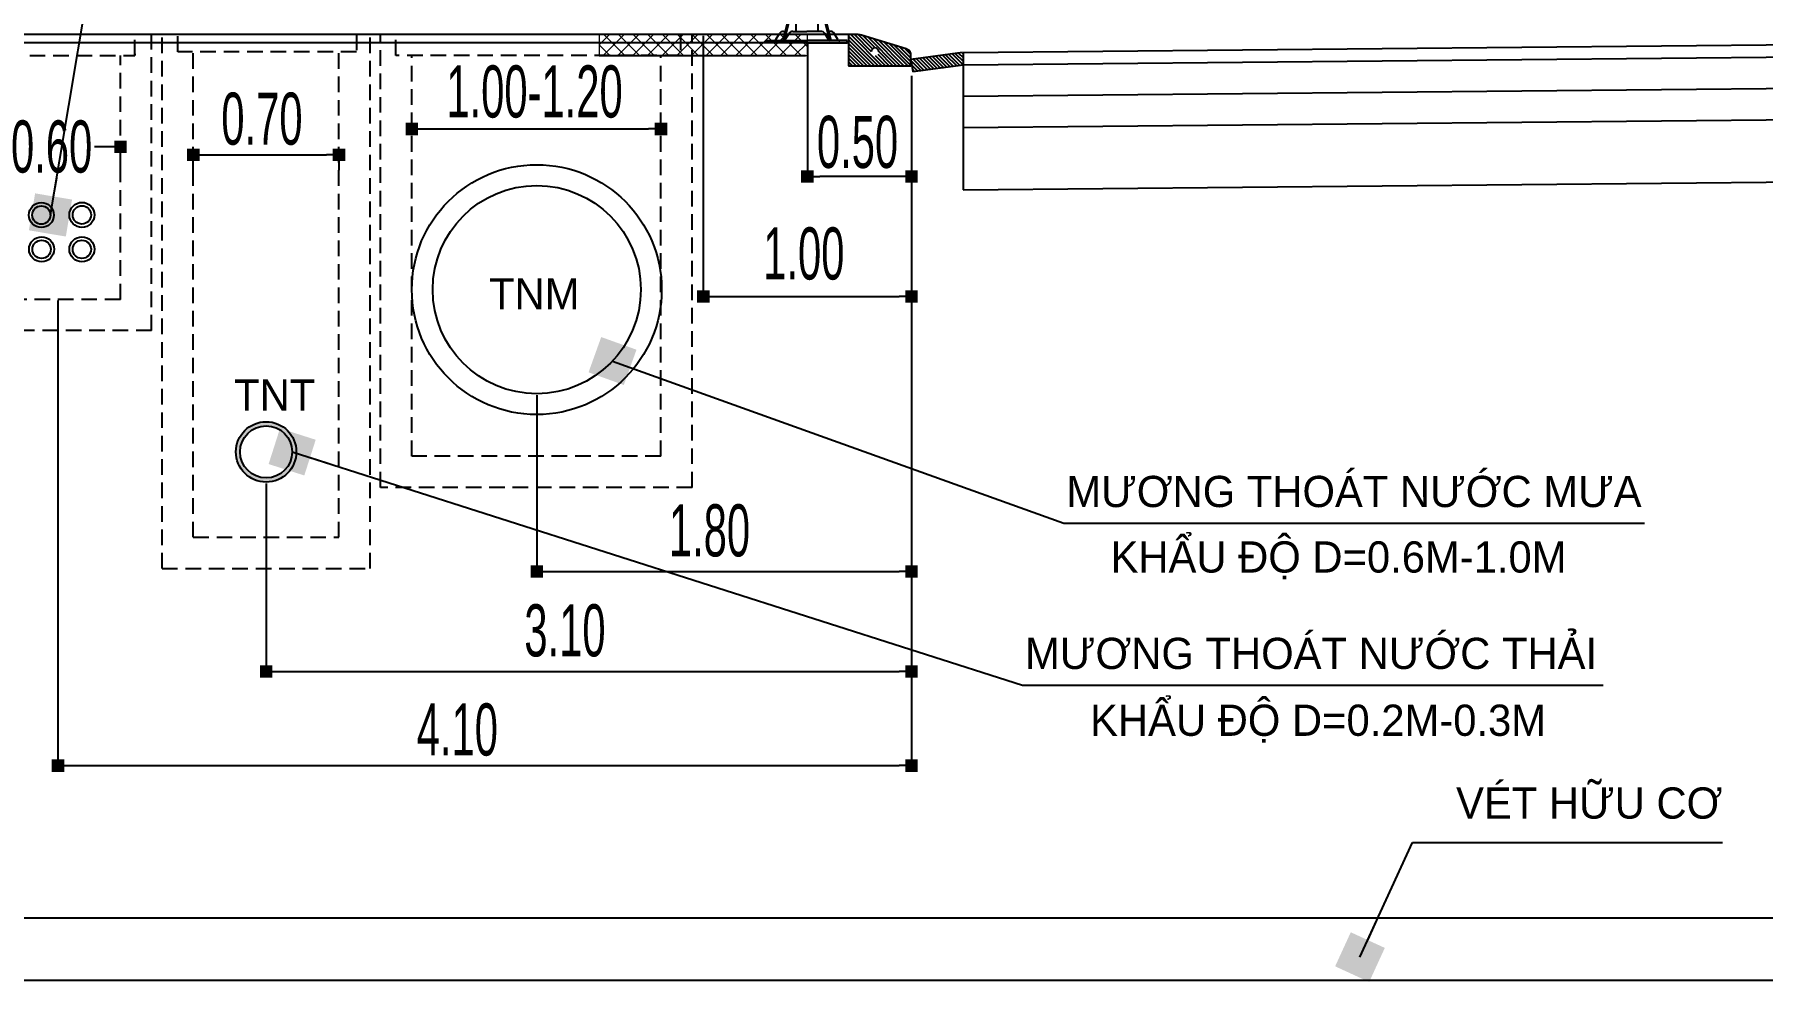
# Model space of a CAD drawing. Header units: millimetres. Extents: x 563079 to 571925, y 2063830 to 2067381.
# Drawn here: x 570825.6 to 570908.6, y 2066691.7 to 2066737.1 of the extents above; entities that cross this region are included whole.
import ezdxf

# ---------------------------------------------------------------- set-up
doc = ezdxf.new("R2010")
doc.units = ezdxf.units.MM
doc.header["$MEASUREMENT"] = 0
doc.linetypes.add('HIDDEN', pattern=[0.375, 0.25, -0.125])
for name, color, linetype in [('BCXTN', 5, 'Continuous'), ('Cong ky thuat', 22, 'Continuous'), ('CONGDOC', 4, 'Continuous'), ('ENTCONGDUNG2', 4, 'Continuous'), ('HATCH', 8, 'Continuous'), ('MATCATDUONG', 8, 'Continuous'), ('MC', 7, 'Continuous'), ('moi', 7, 'Continuous'), ('SO', 48, 'Continuous'), ('Text', 7, 'Continuous'), ('THAN', 1, 'Continuous'), ('TONGTHE', 1, 'Continuous'), ('VE', 2, 'Continuous')]:
    doc.layers.add(name, color=color, linetype=linetype)
doc.styles.add('CHUKICHTHUOC', font='', dxfattribs={"width": 0.7})
doc.styles.add('KTEN', font='')
doc.styles.add('TIEUDE', font='', dxfattribs={"width": 0.8})
doc.styles.get('CHUKICHTHUOC').set_extended_font_data('.VnArial NarrowH')
doc.styles.get('KTEN').set_extended_font_data('.VnAvantH')
doc.styles.get('TIEUDE').set_extended_font_data('.VnAvantH')
doc.dimstyles.new('DIM3', dxfattribs={"dimscale": 1.2, "dimtxt": 1.2, "dimasz": 0.4, "dimexe": 0, "dimexo": 0, "dimgap": 0.3, "dimtad": 1, "dimzin": 0, "dimdsep": 46, "dimtxsty": 'TIEUDE', "dimblk1": 'BOXFILLED', "dimblk2": 'BOXFILLED', "dimsah": 1, "dimcen": 0.09, "dimdle": 0.8, "dimclrd": 9, "dimclre": 9, "dimclrt": 7, "dimadec": 1, "dimazin": 0, "dimtfac": 1, "dimtmove": 2, "dimatfit": 3, "dimldrblk": 'BOXFILLED', "dimfxl": 1, "dimtolj": 1, "dimtzin": 0, "dimarcsym": 0})
doc.dimstyles.new('TNDH', dxfattribs={"dimscale": 0, "dimtxt": 2.5, "dimasz": 0.6, "dimexe": 0.18, "dimexo": 0.0625, "dimgap": 0.2, "dimtad": 1, "dimlfac": 0.1, "dimzin": 0, "dimdsep": 46, "dimtxsty": 'CHUKICHTHUOC', "dimblk": 'BOXFILLED', "dimcen": 0.09, "dimclrd": 8, "dimclre": 8, "dimclrt": 4, "dimadec": 0, "dimazin": 0, "dimtfac": 1, "dimtofl": 0, "dimtmove": 2, "dimatfit": 3, "dimfxl": 1, "dimtolj": 1, "dimtzin": 0, "dimarcsym": 2})

# ---------------------------------------------------------------- blocks, each defined once
blk = doc.blocks.new('_BoxFilled')
at = {"color": 0, "linetype": 'ByBlock', "lineweight": -2}
blk.add_line((-0.5, 0), (-1, 0), dxfattribs=at)
at = {"color": 0, "linetype": 'ByBlock'}
blk.add_solid([(-0.5, 0.5), (0.5, 0.5), (-0.5, -0.5), (0.5, -0.5)], dxfattribs=at)
blk = doc.blocks.new('*D98')
at = {"layer": 'CONGDOC', "color": 8, "linetype": 'Continuous', "lineweight": -2, "transparency": 16777216}
for p, q in [((570862.75, 2066736.667), (570862.75, 2066730.136)), ((570867.75, 2066735.155), (570867.75, 2066730.136)), ((570867.15, 2066730.316), (570863.35, 2066730.316))]:
    blk.add_line(p, q, dxfattribs=at)
at = {"layer": 'Defpoints', "color": 0, "linetype": 'Continuous', "transparency": 16777216}
for p in [(570862.75, 2066736.729), (570867.75, 2066735.217), (570862.75, 2066730.316)]:
    blk.add_point(p, dxfattribs=at)
at = {"layer": 'CONGDOC', "color": 8, "linetype": 'Continuous', "lineweight": -2, "transparency": 16777216, "xscale": 0.6, "yscale": 0.6, "zscale": 0.6, "rotation": 180}
blk.add_blockref('_BoxFilled', (570862.75, 2066730.316), dxfattribs=at)
at = {"layer": 'CONGDOC', "color": 8, "linetype": 'Continuous', "lineweight": -2, "transparency": 16777216, "xscale": 0.6, "yscale": 0.6, "zscale": 0.6}
blk.add_blockref('_BoxFilled', (570867.75, 2066730.316), dxfattribs=at)
at = {"layer": 'CONGDOC', "color": 4, "linetype": 'Continuous', "transparency": 16777216, "insert": (570865.158, 2066731.957), "char_height": 2.5, "attachment_point": 5, "style": 'CHUKICHTHUOC'}
blk.add_mtext('\\A1;0.50', dxfattribs=at)
blk = doc.blocks.new('fasdfasdfsdf')
at = {"layer": 'ENTCONGDUNG2'}
for radius in [6, 5]:
    blk.add_circle((596021.849, 2065686.673), radius, dxfattribs=at)
blk = doc.blocks.new('*D99')
at = {"layer": 'CONGDOC', "color": 8, "linetype": 'Continuous', "lineweight": -2, "transparency": 16777216}
for p, q in [((570843.75, 2066732.276), (570843.75, 2066732.775)), ((570855.714, 2066732.276), (570855.714, 2066732.775)), ((570844.35, 2066732.595), (570855.114, 2066732.595))]:
    blk.add_line(p, q, dxfattribs=at)
at = {"layer": 'Defpoints', "color": 0, "linetype": 'Continuous', "transparency": 16777216}
for p in [(570843.75, 2066732.213), (570855.714, 2066732.595), (570855.714, 2066732.213)]:
    blk.add_point(p, dxfattribs=at)
at = {"layer": 'CONGDOC', "color": 8, "linetype": 'Continuous', "lineweight": -2, "transparency": 16777216, "xscale": 0.6, "yscale": 0.6, "zscale": 0.6, "rotation": 180}
blk.add_blockref('_BoxFilled', (570843.75, 2066732.595), dxfattribs=at)
at = {"layer": 'CONGDOC', "color": 8, "linetype": 'Continuous', "lineweight": -2, "transparency": 16777216, "xscale": 0.6, "yscale": 0.6, "zscale": 0.6}
blk.add_blockref('_BoxFilled', (570855.714, 2066732.595), dxfattribs=at)
at = {"layer": 'CONGDOC', "color": 4, "linetype": 'Continuous', "transparency": 16777216, "insert": (570849.642, 2066734.379), "char_height": 2.5, "attachment_point": 5, "style": 'CHUKICHTHUOC'}
blk.add_mtext('\\A1;1.00-1.20', dxfattribs=at)
blk = doc.blocks.new('*D100')
at = {"layer": 'CONGDOC', "color": 8, "linetype": 'Continuous', "lineweight": -2, "transparency": 16777216}
for p, q in [((570833.25, 2066730.622), (570833.25, 2066731.536)), ((570833.85, 2066731.356), (570839.65, 2066731.356)), ((570840.25, 2066730.622), (570840.25, 2066731.536))]:
    blk.add_line(p, q, dxfattribs=at)
at = {"layer": 'Defpoints', "color": 0, "linetype": 'Continuous', "transparency": 16777216}
for p in [(570840.25, 2066731.356), (570833.25, 2066730.559), (570840.25, 2066730.559)]:
    blk.add_point(p, dxfattribs=at)
at = {"layer": 'CONGDOC', "color": 8, "linetype": 'Continuous', "lineweight": -2, "transparency": 16777216, "xscale": 0.6, "yscale": 0.6, "zscale": 0.6, "rotation": 180}
blk.add_blockref('_BoxFilled', (570833.25, 2066731.356), dxfattribs=at)
at = {"layer": 'CONGDOC', "color": 8, "linetype": 'Continuous', "lineweight": -2, "transparency": 16777216, "xscale": 0.6, "yscale": 0.6, "zscale": 0.6}
blk.add_blockref('_BoxFilled', (570840.25, 2066731.356), dxfattribs=at)
at = {"layer": 'CONGDOC', "color": 4, "linetype": 'Continuous', "transparency": 16777216, "insert": (570836.548, 2066733.073), "char_height": 2.5, "attachment_point": 5, "style": 'CHUKICHTHUOC'}
blk.add_mtext('\\A1;0.70', dxfattribs=at)
blk = doc.blocks.new('*D101')
at = {"layer": 'CONGDOC', "color": 8, "linetype": 'Continuous', "lineweight": -2, "transparency": 16777216}
for p, q in [((570867.75, 2066732.583), (570867.75, 2066711.159)), ((570849.75, 2066719.817), (570849.75, 2066711.159)), ((570850.35, 2066711.339), (570867.15, 2066711.339))]:
    blk.add_line(p, q, dxfattribs=at)
at = {"layer": 'Defpoints', "color": 0, "linetype": 'Continuous', "transparency": 16777216}
for p in [(570867.75, 2066732.646), (570849.75, 2066719.879), (570867.75, 2066711.339)]:
    blk.add_point(p, dxfattribs=at)
at = {"layer": 'CONGDOC', "color": 8, "linetype": 'Continuous', "lineweight": -2, "transparency": 16777216, "xscale": 0.6, "yscale": 0.6, "zscale": 0.6, "rotation": 180}
blk.add_blockref('_BoxFilled', (570849.75, 2066711.339), dxfattribs=at)
at = {"layer": 'CONGDOC', "color": 8, "linetype": 'Continuous', "lineweight": -2, "transparency": 16777216, "xscale": 0.6, "yscale": 0.6, "zscale": 0.6}
blk.add_blockref('_BoxFilled', (570867.75, 2066711.339), dxfattribs=at)
at = {"layer": 'CONGDOC', "color": 4, "linetype": 'Continuous', "transparency": 16777216, "insert": (570858.046, 2066713.299), "char_height": 2.5, "attachment_point": 5, "style": 'CHUKICHTHUOC'}
blk.add_mtext('\\A1;1.80', dxfattribs=at)
blk = doc.blocks.new('*D102')
at = {"layer": 'CONGDOC', "color": 8, "linetype": 'Continuous', "lineweight": -2, "transparency": 16777216}
for p, q in [((570867.75, 2066721.808), (570867.75, 2066706.358)), ((570836.75, 2066715.572), (570836.75, 2066706.358)), ((570837.35, 2066706.538), (570867.15, 2066706.538))]:
    blk.add_line(p, q, dxfattribs=at)
at = {"layer": 'Defpoints', "color": 0, "linetype": 'Continuous', "transparency": 16777216}
for p in [(570867.75, 2066721.871), (570836.75, 2066715.635), (570867.75, 2066706.538)]:
    blk.add_point(p, dxfattribs=at)
at = {"layer": 'CONGDOC', "color": 8, "linetype": 'Continuous', "lineweight": -2, "transparency": 16777216, "xscale": 0.6, "yscale": 0.6, "zscale": 0.6, "rotation": 180}
blk.add_blockref('_BoxFilled', (570836.75, 2066706.538), dxfattribs=at)
at = {"layer": 'CONGDOC', "color": 8, "linetype": 'Continuous', "lineweight": -2, "transparency": 16777216, "xscale": 0.6, "yscale": 0.6, "zscale": 0.6}
blk.add_blockref('_BoxFilled', (570867.75, 2066706.538), dxfattribs=at)
at = {"layer": 'CONGDOC', "color": 4, "linetype": 'Continuous', "transparency": 16777216, "insert": (570851.104, 2066708.498), "char_height": 2.5, "attachment_point": 5, "style": 'CHUKICHTHUOC'}
blk.add_mtext('\\A1;3.10', dxfattribs=at)
blk = doc.blocks.new('fasfsfsdf')
at = {"lineweight": 0}
h = blk.add_hatch(dxfattribs=at)
h.set_pattern_fill('ANSI37', color=8, scale=4)
h.set_pattern_definition([(135, (1176635.7259, -2442.7125), (0.35355339059, 0.35355339059), []), (45, (1176635.7259, -2442.7125), (0.35355339059, -0.35355339059), [])])
h.paths.add_polyline_path([(596089.29, 2065606.878), (596089.29, 2065605.872), (596099.29, 2065605.872), (596099.29, 2065606.878)])
blk.add_lwpolyline([(596099.29, 2065606.878), (596089.29, 2065606.878), (596089.29, 2065605.872), (596099.29, 2065605.872)], close=True, dxfattribs=at)
at = {"layer": 'BCXTN', "color": 4, "linetype": 'Continuous'}
blk.add_line((596089.29, 2065605.872), (596099.191, 2065605.872), dxfattribs=at)
blk = doc.blocks.new('*D103')
at = {"layer": 'CONGDOC', "color": 8, "linetype": 'Continuous', "lineweight": -2, "transparency": 16777216}
for p, q in [((570857.75, 2066737.067), (570857.75, 2066724.366)), ((570867.75, 2066734.1), (570867.75, 2066724.366)), ((570858.35, 2066724.546), (570867.15, 2066724.546))]:
    blk.add_line(p, q, dxfattribs=at)
at = {"layer": 'Defpoints', "color": 0, "linetype": 'Continuous', "transparency": 16777216}
for p in [(570857.75, 2066737.129), (570867.75, 2066734.162), (570867.75, 2066724.546)]:
    blk.add_point(p, dxfattribs=at)
at = {"layer": 'CONGDOC', "color": 8, "linetype": 'Continuous', "lineweight": -2, "transparency": 16777216, "xscale": 0.6, "yscale": 0.6, "zscale": 0.6, "rotation": 180}
blk.add_blockref('_BoxFilled', (570857.75, 2066724.546), dxfattribs=at)
at = {"layer": 'CONGDOC', "color": 8, "linetype": 'Continuous', "lineweight": -2, "transparency": 16777216, "xscale": 0.6, "yscale": 0.6, "zscale": 0.6}
blk.add_blockref('_BoxFilled', (570867.75, 2066724.546), dxfattribs=at)
at = {"layer": 'CONGDOC', "color": 4, "linetype": 'Continuous', "transparency": 16777216, "insert": (570862.578, 2066726.599), "char_height": 2.5, "attachment_point": 5, "style": 'CHUKICHTHUOC'}
blk.add_mtext('\\A1;1.00', dxfattribs=at)
blk = doc.blocks.new('*D104')
at = {"layer": 'CONGDOC', "color": 8, "linetype": 'Continuous', "lineweight": -2, "transparency": 16777216}
for p, q in [((570826.75, 2066724.349), (570826.75, 2066701.837)), ((570867.75, 2066715.935), (570867.75, 2066701.837)), ((570827.35, 2066702.017), (570867.15, 2066702.017))]:
    blk.add_line(p, q, dxfattribs=at)
at = {"layer": 'Defpoints', "color": 0, "linetype": 'Continuous', "transparency": 16777216}
for p in [(570826.75, 2066724.411), (570867.75, 2066715.997), (570867.75, 2066702.017)]:
    blk.add_point(p, dxfattribs=at)
at = {"layer": 'CONGDOC', "color": 8, "linetype": 'Continuous', "lineweight": -2, "transparency": 16777216, "xscale": 0.6, "yscale": 0.6, "zscale": 0.6, "rotation": 180}
blk.add_blockref('_BoxFilled', (570826.75, 2066702.017), dxfattribs=at)
at = {"layer": 'CONGDOC', "color": 8, "linetype": 'Continuous', "lineweight": -2, "transparency": 16777216, "xscale": 0.6, "yscale": 0.6, "zscale": 0.6}
blk.add_blockref('_BoxFilled', (570867.75, 2066702.017), dxfattribs=at)
at = {"layer": 'CONGDOC', "color": 4, "linetype": 'Continuous', "transparency": 16777216, "insert": (570845.934, 2066703.737), "char_height": 2.5, "attachment_point": 5, "style": 'CHUKICHTHUOC'}
blk.add_mtext('\\A1;4.10', dxfattribs=at)
blk = doc.blocks.new('*D105')
at = {"layer": 'CONGDOC', "color": 8, "linetype": 'Continuous', "lineweight": -2, "transparency": 16777216}
for p, q in [((570823.751, 2066730.333), (570823.751, 2066731.916)), ((570829.75, 2066730.333), (570829.75, 2066731.916)), ((570824.351, 2066731.736), (570824.384, 2066731.736)), ((570829.15, 2066731.736), (570828.507, 2066731.736))]:
    blk.add_line(p, q, dxfattribs=at)
at = {"layer": 'Defpoints', "color": 0, "linetype": 'Continuous', "transparency": 16777216}
for p in [(570829.75, 2066731.736), (570823.751, 2066730.27), (570829.75, 2066730.27)]:
    blk.add_point(p, dxfattribs=at)
at = {"layer": 'CONGDOC', "color": 8, "linetype": 'Continuous', "lineweight": -2, "transparency": 16777216, "xscale": 0.6, "yscale": 0.6, "zscale": 0.6, "rotation": 180}
blk.add_blockref('_BoxFilled', (570823.751, 2066731.736), dxfattribs=at)
at = {"layer": 'CONGDOC', "color": 8, "linetype": 'Continuous', "lineweight": -2, "transparency": 16777216, "xscale": 0.6, "yscale": 0.6, "zscale": 0.6}
blk.add_blockref('_BoxFilled', (570829.75, 2066731.736), dxfattribs=at)
at = {"layer": 'CONGDOC', "color": 4, "linetype": 'Continuous', "transparency": 16777216, "insert": (570826.445, 2066731.736), "char_height": 2.5, "attachment_point": 5, "style": 'CHUKICHTHUOC'}
blk.add_mtext('\\A1;0.60', dxfattribs=at)
blk = doc.blocks.new('1')
at = {"color": 3}
for p, q in [((562778.303, 2115783.894), (562771.004, 2115782.506)), ((562778.303, 2115783.894), (562778.553, 2115783.357)), ((562774.039, 2115782.597), (562773.973, 2115783.07)), ((562778.753, 2115783.41), (562778.735, 2115783.405)), ((562771.004, 2115781.894), (562771.004, 2115782.506)), ((562773.454, 2115781.759), (562773.133, 2115781.819))]:
    blk.add_line(p, q, dxfattribs=at)
at = {"layer": 'THAN', "color": 3}
blk.add_line((562770.975, 2115781.776), (562774.039, 2115782.597), dxfattribs=at)
at = {"layer": 'TONGTHE', "color": 3}
for p, q in [((562774.234, 2115782.199), (562778.735, 2115783.405)), ((562774.292, 2115781.983), (562778.793, 2115783.19)), ((562778.793, 2115783.19), (562778.735, 2115783.405)), ((562774.024, 2115782.704), (562770.947, 2115781.879)), ((562773.396, 2115781.975), (562774.233, 2115782.199)), ((562770.975, 2115781.776), (562770.947, 2115781.879)), ((562771.143, 2115781.286), (562771.009, 2115781.785)), ((562771.143, 2115781.286), (562773.133, 2115781.819)), ((562773.454, 2115781.759), (562773.396, 2115781.975)), ((562773.454, 2115781.759), (562774.291, 2115781.983)), ((562773.954, 2115781.893), (562773.896, 2115782.109))]:
    blk.add_line(p, q, dxfattribs=at)
blk = doc.blocks.new('DEN3')
at = {"layer": 'MATCATDUONG', "color": 222}
for p, q in [((10943.02, 5254.76, 1.58), (10942.11, 5251.09, 1.58)), ((10943.16, 5254.76, 1.58), (10942.24, 5251.09, 1.58)), ((10943.35, 5254.76, 1.58), (10943.35, 5251.98, 1.58)), ((10945.49, 5254.76, 1.58), (10945.49, 5251.98, 1.58)), ((10945.69, 5254.76, 1.58), (10946.6, 5251.09, 1.58)), ((10945.82, 5254.76, 1.58), (10946.74, 5251.09, 1.58)), ((10941.43, 5251.2, 1.58), (10941.79, 5251.77, 1.58)), ((10942.17, 5251.98, 1.58), (10942.33, 5251.98, 1.58)), ((10942.34, 5251.2, 1.58), (10942.7, 5251.77, 1.58)), ((10942.34, 5251.2, 1.58), (10942.7, 5251.77, 1.58)), ((10943.08, 5251.98, 1.58), (10944.42, 5251.98, 1.58)), ((10943.14, 5251.98, 1.58), (10944.33, 5251.98, 1.58)), ((10945.76, 5251.98, 1.58), (10944.42, 5251.98, 1.58)), ((10945.71, 5251.98, 1.58), (10944.51, 5251.98, 1.58)), ((10946.5, 5251.2, 1.58), (10946.14, 5251.77, 1.58)), ((10946.68, 5251.98, 1.58), (10946.52, 5251.98, 1.58)), ((10947.41, 5251.2, 1.58), (10947.05, 5251.77, 1.58)), ((10940.53, 5250.87, 1.58), (10940.53, 5251.09, 1.58)), ((10940.53, 5251.09, 1.58), (10941.24, 5251.09, 1.58)), ((10940.53, 5251.09, 1.58), (10944.42, 5251.09, 1.58)), ((10944.42, 5250.87, 1.58), (10940.53, 5250.87, 1.58)), ((10941.44, 5251.09, 1.58), (10942.15, 5251.09, 1.58)), ((10941.44, 5251.09, 1.58), (10942.15, 5251.09, 1.58)), ((10948.31, 5251.09, 1.58), (10944.42, 5251.09, 1.58)), ((10944.42, 5250.87, 1.58), (10948.31, 5250.87, 1.58)), ((10947.4, 5251.09, 1.58), (10946.69, 5251.09, 1.58)), ((10948.31, 5251.09, 1.58), (10947.6, 5251.09, 1.58)), ((10948.31, 5250.87, 1.58), (10948.31, 5251.09, 1.58))]:
    blk.add_line(p, q, dxfattribs=at)
at = {"layer": 'MATCATDUONG', "color": 222, "elevation": 1.58}
for points in [[(10945.72, 5254.76), (10945.15, 5329.78, -0.337838), (10960.65, 5350.57), (10973.24, 5353.47), (10972.96, 5354.52), (10959.34, 5351.48, 0.326638), (10943.7, 5330.86), (10943.13, 5254.76)], [(10943.89, 5268.37, -0.414214), (10943.5, 5268.76), (10943.5, 5274.79, -0.414214), (10943.89, 5275.18), (10944.96, 5275.18, -0.414214), (10945.35, 5274.79), (10945.35, 5268.76, -0.414214), (10944.96, 5268.37), (10943.89, 5268.37), (10944.96, 5268.37)]]:
    blk.add_lwpolyline(points, format="xyb", dxfattribs=at)
for points in [[(10943.02, 5254.76), (10943.16, 5254.76), (10943.35, 5254.76)], [(10945.82, 5254.76), (10945.69, 5254.76), (10945.49, 5254.76)]]:
    blk.add_lwpolyline(points, dxfattribs=at)
at = {"layer": 'MATCATDUONG', "color": 222}
for centre, radius, start, end in [((10942.17, 5251.54, 1.58), 0.444, 90, 147.9946), ((10943.08, 5251.54, 1.58), 0.444, 90, 147.9946), ((10943.08, 5251.54, 1.58), 0.444, 90, 147.9946), ((10945.76, 5251.54, 1.58), 0.444, 32.0054, 90), ((10946.68, 5251.54, 1.58), 0.444, 32.0054, 90), ((10941.24, 5251.31, 1.58), 0.222, 270, 327.9946), ((10942.15, 5251.31, 1.58), 0.222, 270, 327.9946), ((10942.15, 5251.31, 1.58), 0.222, 295.1025, 327.9946), ((10946.69, 5251.31, 1.58), 0.222, 212.0054, 244.8975), ((10947.6, 5251.31, 1.58), 0.222, 212.0054, 270)]:
    blk.add_arc(centre, radius, start, end, dxfattribs=at)
at = {"layer": 'Text', "linetype": 'ByBlock', "xscale": 2.29229237139225, "yscale": 2.29229237139225, "zscale": 2.29229237139225}
blk.add_blockref('1', (-1279064.59, -4844636.71, 1.58), dxfattribs=at)
blk = doc.blocks.new('fasdfasdf')
at = {"layer": 'HATCH', "color": 4}
for radius in [75, 55]:
    blk.add_circle((398246, 417225), radius, dxfattribs=at)
blk = doc.blocks.new('gdfgdgfdfgsdfgdf')
at = {"layer": 'SO', "color": 99, "linetype": 'HIDDEN', "ltscale": 3}
for p, q in [((595953.967, 2065578.691), (595953.967, 2065564.473)), ((595962.966, 2065578.691), (595953.967, 2065578.691)), ((595954.858, 2065577.691), (595954.858, 2065578.692)), ((595954.858, 2065577.691), (595954.858, 2065578.691)), ((595962.163, 2065577.691), (595962.163, 2065578.691)), ((595962.966, 2065564.473), (595962.966, 2065578.691)), ((595954.858, 2065577.691), (595962.163, 2065577.691)), ((595955.467, 2065577.691), (595955.467, 2065576.691)), ((595955.467, 2065577.691), (595955.467, 2065565.973)), ((595961.466, 2065565.973), (595961.466, 2065577.691)), ((595962.163, 2065577.771), (595962.163, 2065577.691)), ((595961.466, 2065565.973), (595955.467, 2065565.973)), ((595962.966, 2065564.473), (595953.967, 2065564.473))]:
    blk.add_line(p, q, dxfattribs=at)
at = {"layer": 'HATCH', "color": 4, "xscale": 0.008000000001629815, "yscale": 0.008000000001629815, "zscale": 0.008000000001629815}
for p in [(592773.647, 2062232.231), (592771.701, 2062232.224), (592771.711, 2062230.577), (592773.647, 2062230.577)]:
    blk.add_blockref('fasdfasdf', p, dxfattribs=at)
blk = doc.blocks.new('fsdfsdf')
at = {"layer": 'SO'}
h = blk.add_hatch(color=4, dxfattribs=at)
h.paths.add_polyline_path([(596198.08, 2065686.309, 1), (596200.98, 2065686.309, 1)])
h.paths.add_polyline_path([(596200.78, 2065686.309, 1), (596198.28, 2065686.309, 1)], flags=17)
at = {"layer": 'SO', "color": 4}
for radius in [1.45, 1.25]:
    blk.add_circle((596199.53, 2065686.309), radius, dxfattribs=at)

msp = doc.modelspace()

# ---------------------------------------------------------------- hatches: boundary and pattern name
at = {"layer": 'VE', "linetype": 'Continuous', "ltscale": 0.2}
h = msp.add_hatch(dxfattribs=at)
h.set_pattern_fill('ANSI31', color=9, style=0)
h.set_pattern_definition([(135, (570957.80002, 2066942.38051), (0.08838835, 0.08838835), [])])
h.paths.add_polyline_path([(570867.72639, 2066735.62907), (570867.72639, 2066736.22595, 0.22564449), (570867.49915, 2066736.43588), (570865.34582, 2066737.09922, 0.06132136), (570865.10329, 2066737.12907), (570864.72639, 2066737.12907), (570864.72639, 2066735.62907)])
h.paths.add_polyline_path([(570865.8168, 2066736.30551, -1), (570866.1768, 2066736.30551, -1)], flags=16)
h = msp.add_hatch(dxfattribs=at)
h.set_pattern_fill('ANSI31', color=9, style=0)
h.set_pattern_definition([(135, (570979.45839, 2066942.51523), (0.08838835, 0.08838835), [])])
h.paths.add_polyline_path([(570867.80808, 2066735.3331), (570867.72639, 2066735.92751), (570870.20311, 2066736.26789), (570870.22639, 2066736.0985), (570870.22639, 2066735.66545)])
h.paths.add_polyline_path([(570868.52909, 2066735.86783), (570868.52909, 2066736.28563), (570868.14829, 2066736.28563), (570868.14829, 2066735.86783)], flags=9)

# ---------------------------------------------------------------- linework, layer by layer
at = {"layer": 'Cong ky thuat', "color": 7}
for p, q in [((570870.22639, 2066736.26789), (570927.72639, 2066736.81789)), ((570870.22639, 2066736.26789), (570870.22639, 2066729.66789)), ((570870.22639, 2066735.66789), (570927.72639, 2066736.21789)), ((570870.22639, 2066734.16789), (570927.72639, 2066734.71789)), ((570870.22639, 2066732.66789), (570927.72639, 2066733.21789)), ((570870.22639, 2066729.66789), (570927.72639, 2066730.21789))]:
    msp.add_line(p, q, dxfattribs=at)
at = {"layer": 'MC'}
for points in [[(570807.72639, 2066694.701), (571047.72639, 2066694.701)], [(571047.72639, 2066691.701), (570807.72639, 2066691.701)]]:
    msp.add_lwpolyline(points, dxfattribs=at)
at = {"layer": 'moi', "linetype": 'Continuous'}
msp.add_line((570865.10329, 2066737.12907), (570807.72639, 2066737.12907), dxfattribs=at)
at = {"layer": 'moi', "color": 5, "linetype": 'Continuous'}
msp.add_line((570864.71216, 2066736.72907), (570807.72639, 2066736.72907), dxfattribs=at)
at = {"layer": 'SO', "color": 99, "linetype": 'HIDDEN', "ltscale": 3}
for p, q in [((570831.74967, 2066711.48462), (570831.74967, 2066737.12907)), ((570841.74967, 2066711.48462), (570841.74967, 2066737.12907)), ((570842.24967, 2066715.3793), (570842.24967, 2066737.12907)), ((570857.21449, 2066715.3793), (570857.21449, 2066737.12907)), ((570833.24967, 2066712.98462), (570833.24967, 2066736.2952)), ((570840.24967, 2066712.98462), (570840.24967, 2066736.2952)), ((570843.74967, 2066716.8793), (570843.74967, 2066736.12907)), ((570855.71449, 2066716.8793), (570855.71449, 2066736.12907)), ((570855.71449, 2066716.8793), (570843.74967, 2066716.8793)), ((570857.21449, 2066715.3793), (570842.24967, 2066715.3793)), ((570833.24967, 2066712.98462), (570840.24967, 2066712.98462)), ((570831.74967, 2066711.48462), (570841.74967, 2066711.48462))]:
    msp.add_line(p, q, dxfattribs=at)
for points in [[(570841.08701, 2066737.12907), (570841.08701, 2066736.2952), (570832.51389, 2066736.2952), (570832.51389, 2066737.12907)], [(570856.64715, 2066737.12907), (570856.64715, 2066736.12907), (570842.97419, 2066736.12907), (570842.97419, 2066737.12907)]]:
    msp.add_lwpolyline(points, dxfattribs=at)
at = {"layer": 'VE', "color": 4, "linetype": 'Continuous', "ltscale": 0.2}
for p, q in [((570864.72639, 2066737.12907), (570864.72639, 2066735.62676)), ((570870.20311, 2066736.26789), (570867.72639, 2066735.92751)), ((570865.72639, 2066735.62907), (570865.72639, 2066735.62676)), ((570867.72639, 2066735.92751), (570867.80808, 2066735.3331))]:
    msp.add_line(p, q, dxfattribs=at)
msp.add_lwpolyline([(570864.72639, 2066735.62907), (570867.72639, 2066735.62907), (570867.72639, 2066736.22595, 0.22564449), (570867.49915, 2066736.43588), (570865.34582, 2066737.09922, 0.06132136), (570865.10329, 2066737.12907)], format="xyb", dxfattribs=at)
at = {"layer": 'VE', "color": 2, "linetype": 'Continuous'}
msp.add_lwpolyline([(570866.1768, 2066736.30551, 1), (570865.8168, 2066736.30551, 1)], format="xyb", dxfattribs=at)
at = {"layer": 'VE', "color": 9, "linetype": 'Continuous', "ltscale": 0.2}
msp.add_lwpolyline([(570870.22639, 2066735.66545), (570867.80808, 2066735.3331)], dxfattribs=at)

# ---------------------------------------------------------------- block references
at = {"layer": 'MATCATDUONG', "color": 30, "xscale": 0.4983398430049419, "yscale": 0.4983398430049419, "zscale": 0.4983398430049419}
msp.add_blockref('DEN3', (565408.6849, 2064120.01129, -0.78845), dxfattribs=at)
at = {"layer": 'SO', "color": 4}
for name, p in [('fasfsfsdf', (-25236.5402, 1130.25078)), ('gdfgdgfdfgsdfgdf', (-25131.71677, 1158.43796)), ('fasdfasdfsdf', (-25172.09976, 1038.20601)), ('fsdfsdf', (-25362.78038, 1030.77614))]:
    msp.add_blockref(name, p, dxfattribs=at)

# ---------------------------------------------------------------- texts
at = {"layer": 'MC', "style": 'KTEN'}
for s, p in [('tnm', (570847.45832, 2066723.92843)), ('tnt', (570835.2132, 2066719.06731)), ('m\xad¬ng tho¸t n\xadíc m\xada', (570875.18776, 2066714.43528)), ('khÈu ®é D=0.6m-1.0m', (570877.31114, 2066711.28928)), ('m\xad¬ng tho¸t n\xadíc th¶i', (570873.20355, 2066706.65928)), ('khÈu ®é D=0.2m-0.3m', (570876.32942, 2066703.44797)), ('vÐt h÷u c¬ ', (570893.91004, 2066699.47181))]:
    msp.add_text(s, height=1.5, dxfattribs=at).set_placement(p)

# ---------------------------------------------------------------- dimensions: what is measured, and where the dimension line sits
at = {"layer": 'CONGDOC', "linetype": 'Continuous'}
for base, p1, p2, picture, middle in [((570867.74967, 2066724.54557), (570857.74967, 2066737.12907), (570867.74967, 2066734.16226), '*D103', (570862.57753, 2066726.59934)), ((570862.74967, 2066730.3165), (570867.74967, 2066735.21707), (570862.74967, 2066736.72907), '*D98', (570865.15794, 2066731.95669)), ((570840.24967, 2066731.35568), (570833.24967, 2066730.55915), (570840.24967, 2066730.55915), '*D100', (570836.54817, 2066733.073)), ((570829.74967, 2066731.73564), (570823.75064, 2066730.27011), (570829.74967, 2066730.27011), '*D105', (570826.44538, 2066731.73564)), ((570867.74967, 2066711.33893), (570849.74967, 2066719.8793), (570867.74967, 2066732.64553), '*D101', (570858.04584, 2066713.29935)), ((570867.74967, 2066702.01722), (570826.75015, 2066724.41115), (570867.74967, 2066715.99723), '*D104', (570845.93397, 2066703.73704)), ((570867.74967, 2066706.53778), (570836.74967, 2066715.63475), (570867.74967, 2066721.87098), '*D102', (570851.10354, 2066708.49761))]:
    dim = msp.add_linear_dim(base=base, p1=p1, p2=p2, dimstyle='TNDH', override={"dimscale": 1}, dxfattribs=at)
    dim.commit()
    dim.dimension.update_dxf_attribs({"geometry": picture, "text_midpoint": middle, "dimtype": 160})
dim = msp.add_linear_dim(base=(570855.71449, 2066732.59461), p1=(570843.74967, 2066732.21346), p2=(570855.71449, 2066732.21346), text='1.00-1.20', dimstyle='TNDH', override={"dimscale": 1}, dxfattribs=at)
dim.commit()
dim.dimension.update_dxf_attribs({"geometry": '*D99', "text_midpoint": (570849.64186, 2066734.37865), "dimtype": 160})

# ---------------------------------------------------------------- leaders
at = {"layer": 'MC', "color": 9}
for points in [[(570818.34485, 2066730.02178), (570819.79393, 2066757.72688), (570838.04775, 2066757.72688)], [(570826.38941, 2066728.46546), (570830.01254, 2066749.98181), (570850.2191, 2066749.98181)], [(570853.3887, 2066721.45038), (570875.06477, 2066713.66373), (570902.96034, 2066713.66373)], [(570837.99967, 2066717.08475), (570873.08057, 2066705.88773), (570900.97614, 2066705.88773)], [(570889.29346, 2066692.8209), (570891.81808, 2066698.32003), (570906.71063, 2066698.32003)]]:
    msp.add_leader(points, dimstyle='DIM3', override={"dimasz": 1.5, "dimgap": 0.3, "dimtad": 0}, dxfattribs=at)

doc.saveas('drawing.dxf')
